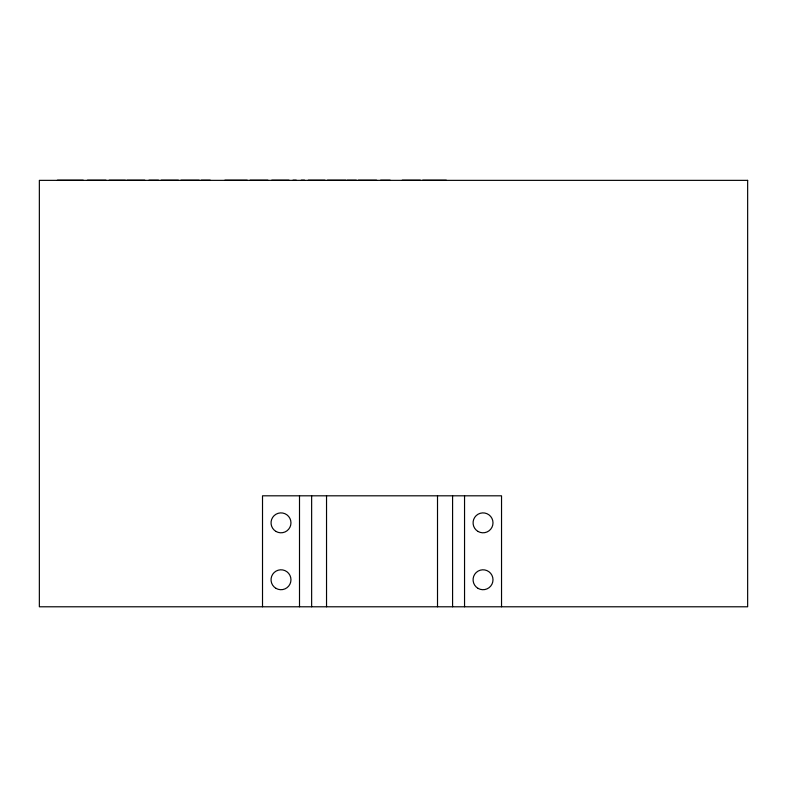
<?xml version="1.0" encoding="UTF-8"?>
<svg xmlns="http://www.w3.org/2000/svg" width="787" height="787" viewBox="0 0 787 787"><rect width="100%" height="100%" fill="white"/><g stroke="black" fill="none" stroke-linecap="round" stroke-linejoin="round"><path stroke-width="1.18" d="M57.421 180.213L83.235 180.213M87.426 180.213L105.999 180.213M109.157 180.213L125.428 180.213M126.894 180.213L144.828 180.213M148.969 180.213L158.521 180.213M161.128 180.213L178.413 180.213M180.921 180.213L199.219 180.213M201.147 180.213L210.277 180.213M224.885 180.213L247.256 180.213M250.02 180.213L267.944 180.213M271.741 180.213L289.026 180.213M292.971 180.213L296.276 180.213M301.224 180.213L304.579 180.213M308.229 180.213L325.031 180.213M327.422 180.213L345.985 180.213M347.215 180.213L356.344 180.213M358.311 180.213L376.609 180.213M380.623 180.213L390.175 180.213M402.216 180.213L420.366 180.213M422.688 180.213L446.337 180.213M501.535 606.787L501.535 495.81L262.514 495.81L262.514 606.787M464.546 495.81L464.546 606.787M452.584 495.81L452.584 606.787M437.513 495.81L437.513 606.787M326.536 495.81L326.536 606.787M311.642 495.81L311.642 606.787M299.503 495.81L299.503 606.787M747.65 180.361L39.35 180.361L39.35 606.787L747.65 606.787L747.65 180.361M276.03 588.381A9.956 9.956 0 0 0 290.964 579.753A9.956 9.956 0 0 0 276.03 571.126A9.956 9.956 0 0 0 276.03 588.381M276.03 531.471A9.956 9.956 0 0 0 290.964 522.843A9.956 9.956 0 0 0 276.03 514.216A9.956 9.956 0 0 0 276.03 531.471M478.063 531.471A9.956 9.956 0 0 0 492.996 522.843A9.956 9.956 0 0 0 478.063 514.216A9.956 9.956 0 0 0 478.063 531.471M478.063 588.381A9.956 9.956 0 0 0 492.996 579.753A9.956 9.956 0 0 0 478.063 571.126A9.956 9.956 0 0 0 478.063 588.381"/></g></svg>
